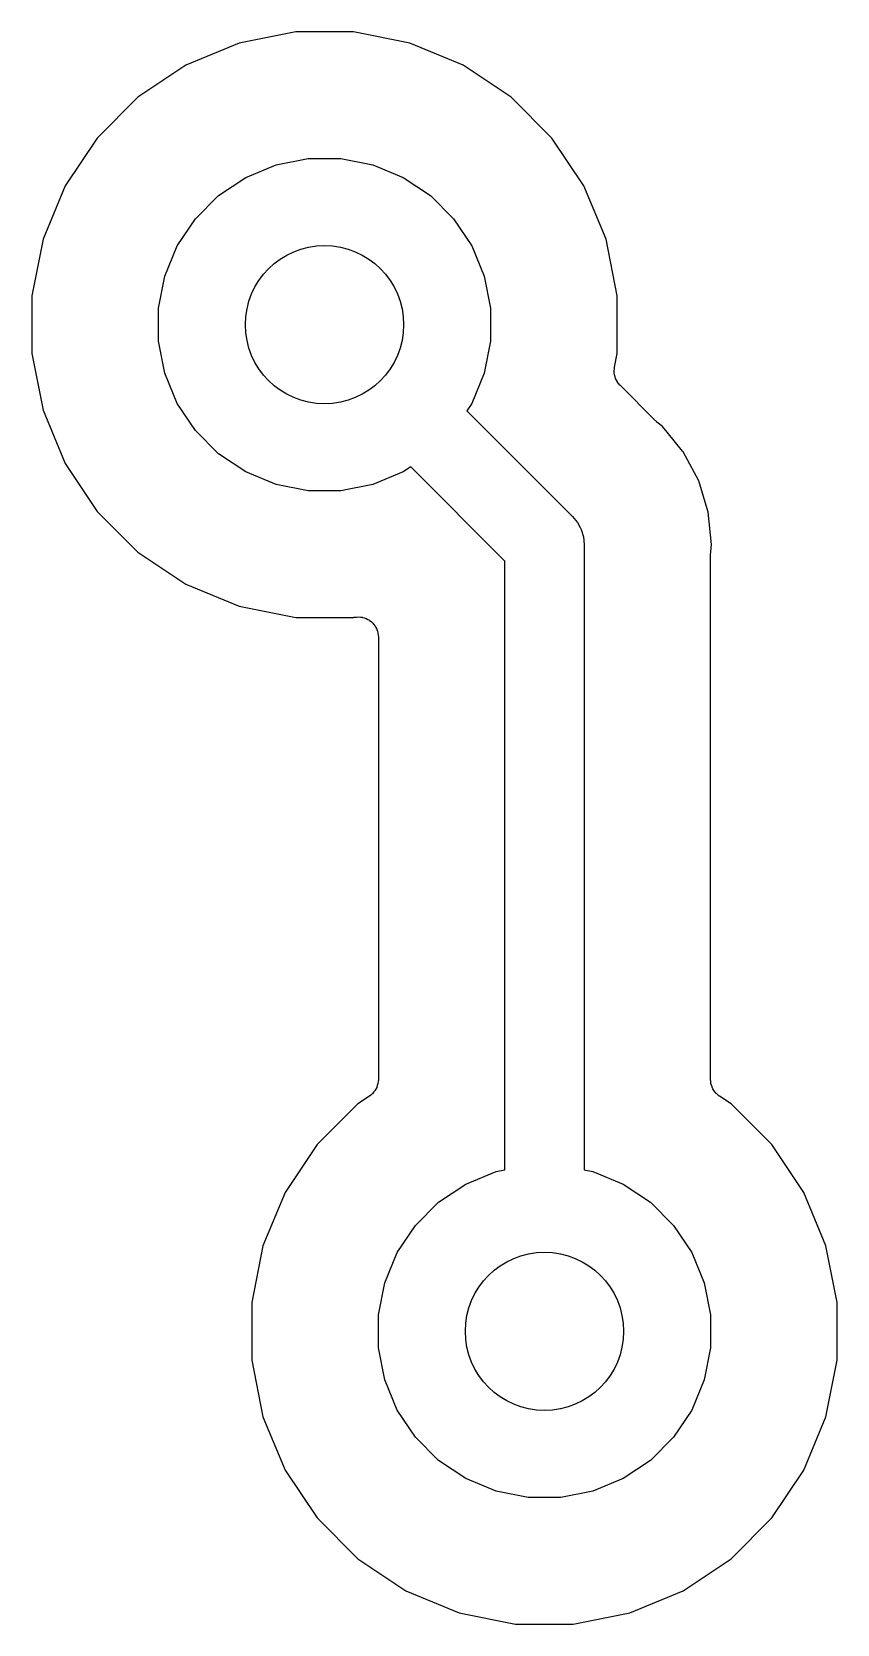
# Model space of a CAD drawing. Extents: x 3.33 to 7.3, y -2.56 to 0.24.
# Drawn here: x 6.1008 to 6.3012, y -1.0421 to -0.6461 of the extents above; entities that cross this region are included whole.
import ezdxf

# ---------------------------------------------------------------- set-up
doc = ezdxf.new("R2010")
doc.units = 0
doc.header["$MEASUREMENT"] = 0
doc.layers.add('BLACK', color=7, linetype='CONTINUOUS')

msp = doc.modelspace()

# ---------------------------------------------------------------- linework, layer by layer
at = {"layer": 'BLACK', "linetype": 'CONTINUOUS'}
for p, q in [((6.15238, -0.64886), (6.13912, -0.65435)), ((6.16645, -0.64606), (6.15238, -0.64886)), ((6.1808, -0.64606), (6.16645, -0.64606)), ((6.19487, -0.64886), (6.1808, -0.64606)), ((6.20812, -0.65435), (6.19487, -0.64886)), ((6.13912, -0.65435), (6.12719, -0.66232)), ((6.22005, -0.66232), (6.20812, -0.65435)), ((6.12719, -0.66232), (6.11705, -0.67247)), ((6.2302, -0.67247), (6.22005, -0.66232)), ((6.11705, -0.67247), (6.10908, -0.6844)), ((6.23817, -0.6844), (6.2302, -0.67247)), ((6.15404, -0.68226), (6.16156, -0.67915)), ((6.16156, -0.67915), (6.16955, -0.67756)), ((6.16955, -0.67756), (6.17769, -0.67756)), ((6.17769, -0.67756), (6.18568, -0.67915)), ((6.18568, -0.67915), (6.1932, -0.68226)), ((6.10908, -0.6844), (6.10359, -0.69765)), ((6.14727, -0.68679), (6.15404, -0.68226)), ((6.1932, -0.68226), (6.19997, -0.68679)), ((6.24366, -0.69765), (6.23817, -0.6844)), ((6.14151, -0.69255), (6.14727, -0.68679)), ((6.19997, -0.68679), (6.20573, -0.69255)), ((6.13699, -0.69932), (6.14151, -0.69255)), ((6.20573, -0.69255), (6.21026, -0.69932)), ((6.10359, -0.69765), (6.10079, -0.71172)), ((6.13387, -0.70684), (6.13699, -0.69932)), ((6.21026, -0.69932), (6.21337, -0.70684)), ((6.24646, -0.71172), (6.24366, -0.69765)), ((6.13228, -0.71483), (6.13387, -0.70684)), ((6.21337, -0.70684), (6.21496, -0.71483)), ((6.10079, -0.71172), (6.10079, -0.72607)), ((6.24646, -0.72607), (6.24646, -0.71172)), ((6.13228, -0.72297), (6.13228, -0.71483)), ((6.21496, -0.71483), (6.21496, -0.72297)), ((6.13387, -0.73096), (6.13228, -0.72297)), ((6.21496, -0.72297), (6.21337, -0.73096)), ((6.10079, -0.72607), (6.10359, -0.74014)), ((6.24578, -0.72945), (6.24646, -0.72607)), ((6.13699, -0.73848), (6.13387, -0.73096)), ((6.21337, -0.73096), (6.21026, -0.73848)), ((6.24569, -0.73038), (6.24574, -0.72992)), ((6.24569, -0.7304), (6.24569, -0.73038)), ((6.24569, -0.73043), (6.24569, -0.7304)), ((6.24573, -0.73089), (6.24569, -0.73043)), ((6.24577, -0.73135), (6.24573, -0.73089)), ((6.24574, -0.72992), (6.24578, -0.72945)), ((6.24578, -0.73137), (6.24577, -0.73135)), ((6.24578, -0.7314), (6.24578, -0.73137)), ((6.24592, -0.73184), (6.24578, -0.7314)), ((6.24605, -0.73229), (6.24592, -0.73184)), ((6.24606, -0.73231), (6.24605, -0.73229)), ((6.24606, -0.73233), (6.24606, -0.73231)), ((6.24628, -0.73274), (6.24606, -0.73233)), ((6.24649, -0.73315), (6.24628, -0.73274)), ((6.24651, -0.73317), (6.24649, -0.73315)), ((6.24652, -0.73319), (6.24651, -0.73317)), ((6.24681, -0.73355), (6.24652, -0.73319)), ((6.2471, -0.73392), (6.24681, -0.73355)), ((6.24714, -0.73395), (6.2471, -0.73392)), ((6.24715, -0.73397), (6.24714, -0.73395)), ((6.24714, -0.73395), (6.24714, -0.73395)), ((6.24714, -0.73395), (6.24714, -0.73395)), ((6.25597, -0.74278), (6.24715, -0.73397)), ((6.10359, -0.74014), (6.10908, -0.7534)), ((6.14151, -0.74525), (6.13699, -0.73848)), ((6.21026, -0.73848), (6.209, -0.74036)), ((6.209, -0.74036), (6.23496, -0.76632)), ((6.25613, -0.74292), (6.25597, -0.74278)), ((6.25628, -0.74307), (6.25613, -0.74292)), ((6.25633, -0.74311), (6.25628, -0.74307)), ((6.25772, -0.74425), (6.25633, -0.74311)), ((6.25886, -0.74564), (6.25772, -0.74425)), ((6.14727, -0.75101), (6.14151, -0.74525)), ((6.26273, -0.75035), (6.25886, -0.74564)), ((6.25886, -0.74564), (6.25886, -0.74564)), ((6.15404, -0.75553), (6.14727, -0.75101)), ((6.26273, -0.75036), (6.26273, -0.75035)), ((6.26288, -0.75055), (6.26273, -0.75036)), ((6.26672, -0.75773), (6.26288, -0.75055)), ((6.10908, -0.7534), (6.11705, -0.76533)), ((6.16156, -0.75865), (6.15404, -0.75553)), ((6.1932, -0.75553), (6.18568, -0.75865)), ((6.19508, -0.75428), (6.1932, -0.75553)), ((6.2185, -0.7777), (6.19508, -0.75428)), ((6.16955, -0.76024), (6.16156, -0.75865)), ((6.17769, -0.76024), (6.16955, -0.76024)), ((6.18568, -0.75865), (6.17769, -0.76024)), ((6.26909, -0.76552), (6.26672, -0.75773)), ((6.11705, -0.76533), (6.12719, -0.77547)), ((6.23496, -0.76632), (6.23534, -0.76663)), ((6.23534, -0.76663), (6.23657, -0.76813)), ((6.23657, -0.76813), (6.23723, -0.76936)), ((6.26989, -0.77362), (6.26909, -0.76552)), ((6.23723, -0.76936), (6.23748, -0.76984)), ((6.23748, -0.76984), (6.23805, -0.77169)), ((6.23805, -0.77169), (6.23824, -0.77362)), ((6.12719, -0.77547), (6.13912, -0.78344)), ((6.23824, -0.77362), (6.23819, -0.77411)), ((6.23819, -0.77411), (6.23819, -0.9291)), ((6.26969, -0.77583), (6.26971, -0.77562)), ((6.26969, -0.7759), (6.26969, -0.77583)), ((6.26969, -0.90664), (6.26969, -0.7759)), ((6.26971, -0.77541), (6.26989, -0.77362)), ((6.26971, -0.77562), (6.26971, -0.77541)), ((6.2185, -0.9291), (6.2185, -0.7777)), ((6.13912, -0.78344), (6.15238, -0.78893)), ((6.15238, -0.78893), (6.16645, -0.79173)), ((6.16645, -0.79173), (6.1808, -0.79173)), ((6.1808, -0.79173), (6.18103, -0.79168)), ((6.18103, -0.79168), (6.18107, -0.79168)), ((6.18107, -0.79168), (6.1811, -0.79167)), ((6.18107, -0.79168), (6.18107, -0.79168)), ((6.18107, -0.79168), (6.18107, -0.79168)), ((6.1811, -0.79167), (6.18157, -0.79163)), ((6.18157, -0.79163), (6.18204, -0.79159)), ((6.18204, -0.79159), (6.18206, -0.79159)), ((6.18206, -0.79159), (6.18207, -0.79159)), ((6.18207, -0.79159), (6.18254, -0.79164)), ((6.18254, -0.79164), (6.18301, -0.79169)), ((6.18301, -0.79169), (6.18303, -0.7917)), ((6.18303, -0.7917), (6.18304, -0.7917)), ((6.18304, -0.7917), (6.18349, -0.79184)), ((6.18349, -0.79184), (6.18395, -0.79198)), ((6.18395, -0.79198), (6.18396, -0.79199)), ((6.18396, -0.79199), (6.18397, -0.79199)), ((6.18397, -0.79199), (6.18439, -0.79222)), ((6.18439, -0.79222), (6.1848, -0.79244)), ((6.1848, -0.79244), (6.18482, -0.79245)), ((6.18482, -0.79245), (6.18483, -0.79246)), ((6.18483, -0.79246), (6.18519, -0.79277)), ((6.18519, -0.79277), (6.18556, -0.79307)), ((6.18556, -0.79307), (6.18557, -0.79308)), ((6.18557, -0.79308), (6.18558, -0.79309)), ((6.18558, -0.79309), (6.18587, -0.79346)), ((6.18587, -0.79346), (6.18617, -0.79382)), ((6.18617, -0.79382), (6.18618, -0.79384)), ((6.18618, -0.79384), (6.18619, -0.79385)), ((6.18619, -0.79385), (6.18641, -0.79426)), ((6.18641, -0.79426), (6.18663, -0.79468)), ((6.18663, -0.79468), (6.18664, -0.7947)), ((6.18664, -0.7947), (6.18664, -0.79471)), ((6.18664, -0.79471), (6.18678, -0.79516)), ((6.18678, -0.79516), (6.18691, -0.79562)), ((6.18691, -0.79562), (6.18691, -0.79563)), ((6.18691, -0.79563), (6.18692, -0.79565)), ((6.18692, -0.79565), (6.18696, -0.79612)), ((6.18696, -0.79612), (6.18701, -0.79659)), ((6.18701, -0.79659), (6.18701, -0.90664)), ((6.18701, -0.90671), (6.18696, -0.90717)), ((6.18701, -0.90664), (6.18701, -0.90666)), ((6.18701, -0.90666), (6.18701, -0.90667)), ((6.18701, -0.90667), (6.18701, -0.90667)), ((6.18701, -0.90667), (6.18701, -0.90671)), ((6.26973, -0.90711), (6.26969, -0.90664)), ((6.18479, -0.9108), (6.18192, -0.91272)), ((6.18514, -0.91051), (6.18479, -0.9108)), ((6.18551, -0.91021), (6.18514, -0.91051)), ((6.18552, -0.9102), (6.18551, -0.91021)), ((6.18554, -0.91018), (6.18552, -0.9102)), ((6.18583, -0.90982), (6.18554, -0.91018)), ((6.18613, -0.90947), (6.18583, -0.90982)), ((6.18615, -0.90945), (6.18613, -0.90947)), ((6.18616, -0.90943), (6.18615, -0.90945)), ((6.18638, -0.90902), (6.18616, -0.90943)), ((6.1866, -0.90861), (6.18638, -0.90902)), ((6.18661, -0.90859), (6.1866, -0.90861)), ((6.18662, -0.90857), (6.18661, -0.90859)), ((6.18676, -0.90812), (6.18662, -0.90857)), ((6.1869, -0.90768), (6.18676, -0.90812)), ((6.18691, -0.90763), (6.1869, -0.90766)), ((6.1869, -0.90766), (6.1869, -0.90768)), ((6.18696, -0.90717), (6.18691, -0.90763)), ((6.26977, -0.90757), (6.26973, -0.90711)), ((6.26978, -0.90759), (6.26977, -0.90757)), ((6.26978, -0.90761), (6.26978, -0.90759)), ((6.26991, -0.90806), (6.26978, -0.90761)), ((6.27004, -0.9085), (6.26991, -0.90806)), ((6.27006, -0.90853), (6.27004, -0.9085)), ((6.27006, -0.90855), (6.27006, -0.90853)), ((6.27028, -0.90896), (6.27006, -0.90855)), ((6.27049, -0.90937), (6.27028, -0.90896)), ((6.27051, -0.90939), (6.27049, -0.90937)), ((6.27052, -0.90941), (6.27051, -0.90939)), ((6.27081, -0.90977), (6.27052, -0.90941)), ((6.2711, -0.91013), (6.27081, -0.90977)), ((6.27112, -0.91015), (6.2711, -0.91013)), ((6.27114, -0.91017), (6.27112, -0.91015)), ((6.27149, -0.91046), (6.27114, -0.91017)), ((6.27185, -0.91076), (6.27149, -0.91046)), ((6.27189, -0.91079), (6.27185, -0.91076)), ((6.27191, -0.9108), (6.27189, -0.91079)), ((6.27189, -0.91079), (6.27189, -0.91079)), ((6.27189, -0.91079), (6.27189, -0.91079)), ((6.27478, -0.91272), (6.27191, -0.9108)), ((6.18192, -0.91272), (6.17177, -0.92286)), ((6.28492, -0.92286), (6.27478, -0.91272)), ((6.17177, -0.92286), (6.1638, -0.93479)), ((6.29289, -0.93479), (6.28492, -0.92286)), ((6.20877, -0.93266), (6.21629, -0.92954)), ((6.21629, -0.92954), (6.2185, -0.9291)), ((6.23819, -0.9291), (6.2404, -0.92954)), ((6.2404, -0.92954), (6.24793, -0.93266)), ((6.20199, -0.93718), (6.20877, -0.93266)), ((6.24793, -0.93266), (6.2547, -0.93718)), ((6.1638, -0.93479), (6.15831, -0.94805)), ((6.19624, -0.94294), (6.20199, -0.93718)), ((6.2547, -0.93718), (6.26046, -0.94294)), ((6.29838, -0.94805), (6.29289, -0.93479)), ((6.19171, -0.94971), (6.19624, -0.94294)), ((6.26046, -0.94294), (6.26498, -0.94971)), ((6.15831, -0.94805), (6.15551, -0.96212)), ((6.1886, -0.95723), (6.19171, -0.94971)), ((6.26498, -0.94971), (6.2681, -0.95723)), ((6.30118, -0.96212), (6.29838, -0.94805)), ((6.18701, -0.96522), (6.1886, -0.95723)), ((6.2681, -0.95723), (6.26969, -0.96522)), ((6.15551, -0.96212), (6.15551, -0.97647)), ((6.30118, -0.97647), (6.30118, -0.96212)), ((6.18701, -0.97336), (6.18701, -0.96522)), ((6.26969, -0.96522), (6.26969, -0.97336)), ((6.1886, -0.98135), (6.18701, -0.97336)), ((6.26969, -0.97336), (6.2681, -0.98135)), ((6.15551, -0.97647), (6.15831, -0.99054)), ((6.29838, -0.99054), (6.30118, -0.97647)), ((6.19171, -0.98887), (6.1886, -0.98135)), ((6.2681, -0.98135), (6.26498, -0.98887)), ((6.19624, -0.99564), (6.19171, -0.98887)), ((6.26498, -0.98887), (6.26046, -0.99564)), ((6.15831, -0.99054), (6.1638, -1.00379)), ((6.29289, -1.00379), (6.29838, -0.99054)), ((6.20199, -1.0014), (6.19624, -0.99564)), ((6.26046, -0.99564), (6.2547, -1.0014)), ((6.20877, -1.00593), (6.20199, -1.0014)), ((6.2547, -1.0014), (6.24793, -1.00593)), ((6.1638, -1.00379), (6.17177, -1.01572)), ((6.21629, -1.00904), (6.20877, -1.00593)), ((6.24793, -1.00593), (6.2404, -1.00904)), ((6.28492, -1.01572), (6.29289, -1.00379)), ((6.22427, -1.01063), (6.21629, -1.00904)), ((6.2404, -1.00904), (6.23242, -1.01063)), ((6.23242, -1.01063), (6.22427, -1.01063)), ((6.17177, -1.01572), (6.18192, -1.02587)), ((6.27478, -1.02587), (6.28492, -1.01572)), ((6.18192, -1.02587), (6.19385, -1.03384)), ((6.26285, -1.03384), (6.27478, -1.02587)), ((6.19385, -1.03384), (6.2071, -1.03933)), ((6.24959, -1.03933), (6.26285, -1.03384)), ((6.2071, -1.03933), (6.22117, -1.04213)), ((6.23552, -1.04213), (6.24959, -1.03933)), ((6.22117, -1.04213), (6.23552, -1.04213))]:
    msp.add_line(p, q, dxfattribs=at)
at = {"layer": 'BLACK'}
for centre in [(6.17362, -0.7189), (6.22835, -0.96929)]:
    msp.add_circle(centre, 0.01969, dxfattribs=at)

doc.saveas('drawing.dxf')
